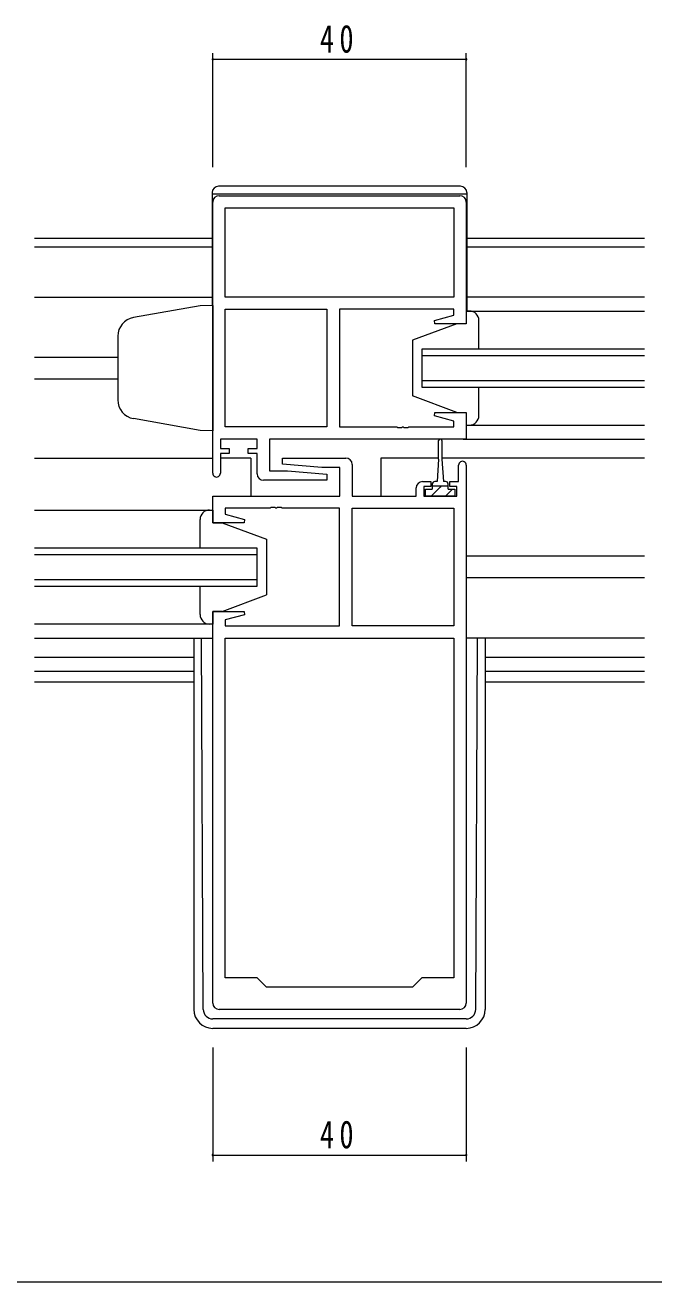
# Model space of a CAD drawing. Units: millimetres, scale not verified. Extents: x -567 to 567, y -403 to 403.
# Drawn here: x 184.4 to 283.6, y -58.5 to 139.8 of the extents above; entities that cross this region are included whole.
import ezdxf

# ---------------------------------------------------------------- set-up
doc = ezdxf.new("R2010")
doc.units = ezdxf.units.MM
doc.header["$LTSCALE"] = 2
for name, color, linetype, lineweight in [('0-3_YKK_11', 7, 'Continuous', 18), ('0-4_YKK_12', 2, 'Continuous', 18), ('0-5_YKK_13', 4, 'Continuous', 18), ('0-6_YKK_D', 6, 'Continuous', 18)]:
    doc.layers.add(name, color=color, linetype=linetype, lineweight=lineweight)
doc.styles.add('ＭＳ ゴシック', font='')
doc.styles.get('ＭＳ ゴシック').set_extended_font_data('MS Gothic')

msp = doc.modelspace()

# ---------------------------------------------------------------- linework, layer by layer
at = {"layer": '0-3_YKK_11'}
for p, q in [((214.024, 69.115), (214.024, 111.915)), ((215.024, 112.915), (253.024, 112.915)), ((254.024, 111.915), (254.024, 92.715)), ((215.954, 110.985), (252.094, 110.985)), ((215.954, 110.985), (252.094, 110.985)), ((215.954, 96.915), (215.954, 110.985)), ((252.094, 110.985), (252.094, 96.915)), ((252.094, 96.915), (215.954, 96.915)), ((215.954, 94.985), (232.024, 94.985)), ((215.954, 76.445), (215.954, 94.985)), ((232.024, 94.985), (232.024, 76.445)), ((232.024, 94.985), (232.024, 76.445)), ((234.024, 94.985), (234.024, 76.445)), ((252.094, 94.985), (234.024, 94.985)), ((248.995, 93.237), (252.094, 94.068)), ((252.094, 94.068), (252.094, 94.985)), ((248.995, 78.193), (249.064, 78.715)), ((252.094, 77.362), (248.995, 78.193)), ((249.064, 78.715), (254.024, 78.715)), ((252.094, 76.445), (252.094, 77.362)), ((254.024, 78.715), (254.024, 74.515)), ((232.024, 76.445), (215.954, 76.445)), ((244.982, 76.445), (252.094, 76.445)), ((221.024, 74.515), (215.224, 74.515)), ((215.224, 74.515), (215.224, 73.015)), ((221.024, 73.015), (221.024, 74.515)), ((254.024, 74.515), (222.954, 74.515)), ((222.954, 74.515), (222.954, 69.515)), ((215.224, 73.015), (216.624, 73.015)), ((215.224, 72.215), (215.224, 69.115)), ((216.624, 72.215), (215.224, 72.215)), ((216.624, 73.015), (216.624, 72.215)), ((219.624, 73.015), (221.024, 73.015)), ((219.624, 72.215), (219.624, 73.015)), ((221.024, 72.215), (219.624, 72.215)), ((221.024, 69.015), (221.024, 72.215)), ((225.004, 70.559), (225.046, 71.515)), ((225.046, 71.515), (235.024, 71.515)), ((222.954, 69.515), (225.831, 69.515)), ((231.217, 70.015), (225.004, 70.559)), ((225.831, 69.515), (232.044, 68.972)), ((234.094, 70.015), (231.217, 70.015)), ((234.094, 65.515), (234.094, 70.015)), ((236.024, 70.515), (236.024, 65.515)), ((252.824, 67.815), (252.824, 70.415)), ((254.024, 70.415), (254.024, -14.485)), ((232.002, 68.015), (222.024, 68.015)), ((232.044, 68.972), (232.002, 68.015)), ((247.124, 67.815), (248.424, 67.815)), ((214.024, 61.315), (214.024, 65.515)), ((214.024, 65.515), (234.094, 65.515)), ((223.066, 63.585), (215.954, 63.585)), ((215.954, 63.585), (215.954, 62.668)), ((234.024, 63.585), (224.982, 63.585)), ((234.024, 45.045), (234.024, 63.585)), ((236.024, 45.045), (236.024, 63.585)), ((236.024, 45.045), (236.024, 63.585)), ((236.024, 63.585), (252.094, 63.585)), ((252.094, 63.585), (252.094, 45.045)), ((215.954, 62.668), (219.053, 61.837)), ((219.053, 61.837), (218.985, 61.315)), ((218.985, 61.315), (214.024, 61.315)), ((214.024, 47.315), (218.985, 47.315)), ((214.024, -14.485), (214.024, 47.315)), ((219.053, 46.793), (215.954, 45.962)), ((215.954, 45.962), (215.954, 45.045)), ((218.985, 47.315), (219.053, 46.793)), ((215.954, 45.045), (234.024, 45.045)), ((252.094, 45.045), (236.024, 45.045)), ((215.954, 43.115), (252.094, 43.115)), ((215.954, -10.485), (215.954, 43.115)), ((215.954, -10.485), (215.954, 43.115)), ((252.094, 43.115), (252.094, -10.485)), ((221.024, -10.485), (215.954, -10.485)), ((222.524, -11.985), (221.024, -10.485)), ((247.024, -10.485), (245.524, -11.985)), ((252.094, -10.485), (247.024, -10.485)), ((245.524, -11.985), (222.524, -11.985)), ((253.024, -15.485), (215.024, -15.485))]:
    msp.add_line(p, q, dxfattribs=at)
for points in [[(254.024, 92.715), (249.064, 92.715), (248.995, 93.237)], [(234.024, 76.445), (243.066, 76.445), (243.249, 76.325), (243.799, 76.325), (243.982, 76.445), (244.066, 76.445), (244.249, 76.325), (244.799, 76.325), (244.982, 76.445)], [(248.424, 67.815), (248.424, 67.015), (247.324, 67.015), (247.324, 65.515), (252.524, 65.515), (252.524, 67.015), (251.424, 67.015), (251.424, 67.815), (252.824, 67.815)], [(236.024, 65.515), (246.124, 65.515), (246.124, 66.815)], [(224.982, 63.585), (224.799, 63.705), (224.249, 63.705), (224.066, 63.585), (223.982, 63.585), (223.799, 63.705), (223.249, 63.705), (223.066, 63.585)]]:
    msp.add_lwpolyline(points, dxfattribs=at)
for centre, radius, start, end in [((215.024, 111.915), 1, 90.00001, 179.99999), ((253.024, 111.915), 1, 0.00001, 89.99999), ((235.024, 70.515), 1, 0.00001, 89.99999), ((253.424, 70.415), 0.6, 359.99999, 180.00001), ((214.624, 69.115), 0.6, 179.99999, 0.00001), ((222.024, 69.015), 1, 180.00001, 269.99999), ((247.124, 66.815), 1, 90.00001, 179.99999), ((215.024, -14.485), 1, 180.00001, 269.99999), ((253.024, -14.485), 1, 270.00001, 359.99999)]:
    msp.add_arc(centre, radius, start, end, dxfattribs=at)
at = {"layer": '0-4_YKK_12'}
for p, q in [((185.899, 106.215), (213.924, 106.215)), ((254.124, 106.215), (282.149, 106.215)), ((213.924, 104.815), (185.899, 104.815)), ((282.149, 104.815), (254.124, 104.815)), ((185.899, 96.915), (213.924, 96.915)), ((282.149, 96.915), (254.124, 96.915)), ((185.899, 87.415), (199.024, 87.415)), ((247.024, 88.715), (247.024, 82.715)), ((282.149, 88.715), (247.024, 88.715)), ((247.024, 87.715), (282.149, 87.715)), ((185.899, 84.015), (199.024, 84.015)), ((282.149, 83.715), (247.024, 83.715)), ((247.024, 82.715), (282.149, 82.715)), ((253.524, 74.515), (282.149, 74.515)), ((185.899, 71.515), (214.024, 71.515)), ((220.024, 71.515), (215.224, 71.515)), ((220.024, 71.515), (220.024, 65.515)), ((240.524, 71.515), (240.524, 65.515)), ((249.674, 71.515), (240.524, 71.515)), ((282.149, 71.515), (250.174, 71.515)), ((221.024, 57.315), (185.899, 57.315)), ((185.899, 56.315), (221.024, 56.315)), ((221.024, 51.315), (221.024, 57.315)), ((282.149, 56.015), (254.024, 56.015)), ((221.024, 52.315), (185.899, 52.315)), ((282.149, 52.615), (254.024, 52.615)), ((185.899, 51.315), (221.024, 51.315)), ((185.899, 43.115), (214.024, 43.115)), ((185.899, 40.115), (211.024, 40.115)), ((257.024, 40.115), (282.149, 40.115)), ((211.024, 37.845), (185.899, 37.845)), ((282.149, 37.845), (257.024, 37.845)), ((185.899, 36.215), (211.024, 36.215)), ((257.024, 36.215), (282.149, 36.215))]:
    msp.add_line(p, q, dxfattribs=at)
at = {"layer": '0-5_YKK_13'}
for p, q in [((213.924, 113.415), (213.924, 95.68)), ((213.924, 113.215), (254.124, 113.215)), ((253.124, 114.415), (214.924, 114.415)), ((254.124, 113.415), (254.124, 94.715)), ((212.024, 95.545), (201.503, 93.69)), ((214.024, 95.615), (212.024, 95.545)), ((214.024, 95.615), (214.024, 75.815)), ((254.024, 94.716), (282.149, 94.715)), ((254.024, 94.715), (254.024, 92.715)), ((254.024, 94.715), (254.024, 92.715)), ((254.524, 94.715), (254.024, 94.715)), ((254.524, 94.715), (254.024, 94.715)), ((256.024, 89.115), (256.024, 93.215)), ((256.024, 88.715), (256.024, 93.215)), ((252.524, 92.715), (245.524, 90.115)), ((252.524, 92.715), (245.524, 90.115)), ((254.024, 92.715), (252.524, 92.715)), ((254.024, 92.715), (252.524, 92.715)), ((199.024, 90.736), (199.024, 80.558)), ((245.524, 90.115), (245.524, 81.315)), ((245.524, 90.115), (245.524, 81.315)), ((252.524, 78.715), (245.524, 81.315)), ((252.524, 78.715), (245.524, 81.315)), ((256.024, 78.215), (256.024, 82.715)), ((256.024, 78.215), (256.024, 82.315)), ((212.024, 75.885), (201.503, 77.74)), ((252.524, 78.715), (254.024, 78.715)), ((252.524, 78.715), (254.024, 78.715)), ((254.024, 78.715), (254.024, 76.715)), ((254.024, 78.715), (254.024, 76.715)), ((214.024, 75.815), (212.024, 75.885)), ((254.024, 76.715), (254.524, 76.715)), ((254.024, 76.715), (254.524, 76.715)), ((254.024, 76.714), (282.149, 76.715)), ((249.674, 71.315), (249.674, 74.265)), ((250.174, 74.265), (250.174, 71.315)), ((249.674, 71.315), (249.424, 67.815)), ((250.174, 71.315), (250.424, 67.815)), ((249.424, 67.815), (249.074, 67.815)), ((250.774, 67.815), (250.424, 67.815)), ((249.924, 66.941), (248.498, 65.515)), ((248.674, 67.415), (248.674, 66.615)), ((248.674, 67.115), (251.174, 67.115)), ((250.098, 67.115), (249.924, 66.941)), ((251.843, 66.615), (250.743, 65.515)), ((251.174, 66.615), (251.174, 67.415)), ((185.899, 63.314), (214.024, 63.314)), ((212.024, 57.315), (212.024, 61.815)), ((213.524, 63.315), (214.024, 63.315)), ((214.024, 63.315), (214.024, 61.315)), ((214.024, 61.315), (215.524, 61.315)), ((215.524, 61.315), (222.524, 58.715)), ((222.524, 58.715), (222.524, 49.915)), ((212.024, 46.815), (212.024, 51.315)), ((215.524, 47.315), (222.524, 49.915)), ((215.524, 47.315), (214.024, 47.315)), ((214.024, 45.315), (185.899, 45.315)), ((211.024, 43.115), (211.024, -15.482)), ((212.517, -15.49), (212.233, 43.115)), ((282.149, 43.115), (254.024, 43.115)), ((255.531, -15.49), (255.815, 43.115)), ((257.024, 43.115), (257.024, -15.482)), ((254.031, -16.982), (214.017, -16.982)), ((254.024, -18.482), (214.024, -18.482))]:
    msp.add_line(p, q, dxfattribs=at)
for points in [[(251.174, 66.615), (252.224, 66.615), (252.224, 65.515), (247.624, 65.515), (247.624, 66.615), (248.674, 66.615)], [(214.024, 47.315), (214.024, 45.315), (213.524, 45.315)]]:
    msp.add_lwpolyline(points, dxfattribs=at)
for centre, radius, start, end in [((214.924, 113.415), 1, 90, 180), ((253.124, 113.415), 1, 0, 90), ((202.024, 90.736), 3, 100, 180), ((254.524, 93.215), 1.5, 0, 90), ((254.524, 93.215), 1.5, 0, 90), ((202.024, 80.694), 3, 180, 260), ((254.524, 78.215), 1.5, 270, 0), ((254.524, 78.215), 1.5, 270, 0), ((249.924, 74.265), 0.25, 0, 180), ((249.074, 67.415), 0.4, 90, 180), ((250.774, 67.415), 0.4, 0, 90), ((213.524, 61.815), 1.5, 90, 180), ((213.524, 46.815), 1.5, 180, 270), ((214.024, -15.482), 3, 180, 270), ((214.017, -15.482), 1.5, 180.27724, 270), ((254.024, -15.482), 3, 270, 0), ((254.031, -15.482), 1.5, 270, 359.72276)]:
    msp.add_arc(centre, radius, start, end, dxfattribs=at)
at = {"layer": '0-6_YKK_D'}
for p, q in [((214.024, 117.415), (214.024, 135.415)), ((254.024, 117.415), (254.024, 135.415)), ((254.024, 134.415), (214.024, 134.415)), ((214.024, -21.482), (214.024, -39.482)), ((254.024, -21.482), (254.024, -39.482)), ((214.024, -38.482), (254.024, -38.482)), ((-140.726, -58.485), (345.274, -58.485))]:
    msp.add_line(p, q, dxfattribs=at)
for centre, start, end in [((214.024, 134.415), 0, 180), ((214.024, 134.415), 180, 0), ((254.024, 134.415), 0, 180), ((254.024, 134.415), 180, 0), ((214.024, -38.482), 0, 180), ((214.024, -38.482), 180, 0), ((254.024, -38.482), 0, 180), ((254.024, -38.482), 180, 0)]:
    msp.add_arc(centre, 0.106, start, end, dxfattribs=at)

# ---------------------------------------------------------------- texts
at = {"layer": '0-6_YKK_D', "color": 7, "char_height": 4.399, "attachment_point": 7, "style": 'ＭＳ ゴシック'}
for insert in [(230.93, 135.415), (230.93, -37.482)]:
    msp.add_mtext('\\T1.37;\\W0.75;40', dxfattribs=dict(at, insert=insert))

doc.saveas('drawing.dxf')
